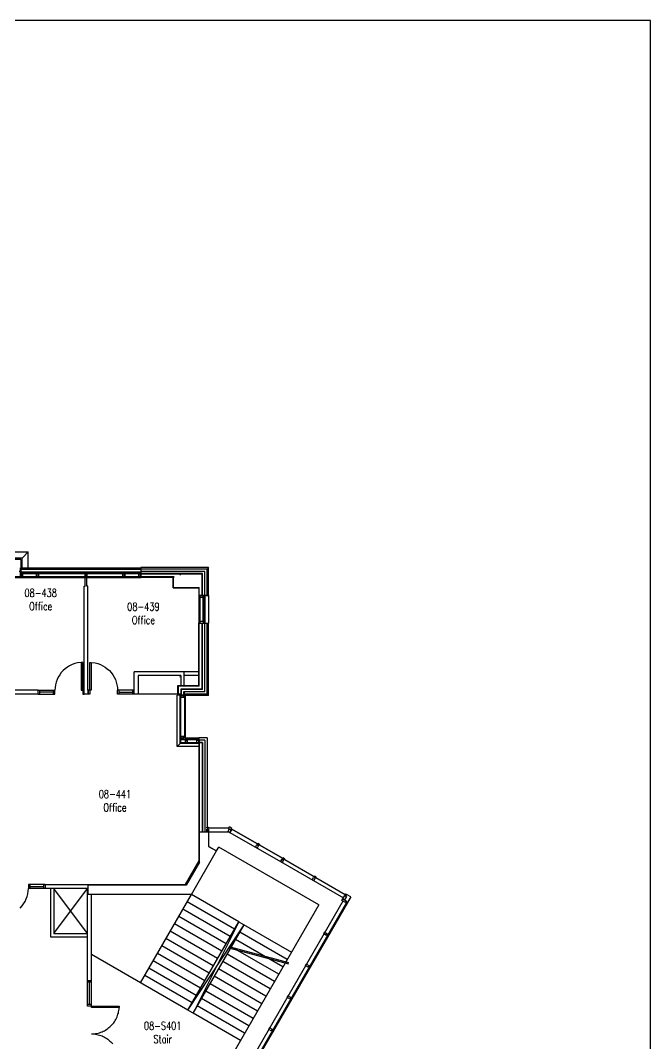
# Model space of a CAD drawing. Extents: x 11182 to 734459, y -1391328 to 152085.
# Drawn here: x 598476 to 619216, y -843346 to -809666 of the extents above; entities that cross this region are included whole.
import ezdxf
from ezdxf.enums import TextEntityAlignment as Align

# ---------------------------------------------------------------- set-up
doc = ezdxf.new("R2010")
doc.units = 0
doc.header["$LTSCALE"] = 500
doc.header["$MEASUREMENT"] = 0
doc.layers.add('0_Defpoints', color=106, linetype='CONTINUOUS', plot=False)
for name, color, linetype in [('0_room_data', 7, 'CONTINUOUS'), ('1_Wall_Exist', 251, 'CONTINUOUS'), ('3_Text', 7, 'CONTINUOUS')]:
    doc.layers.add(name, color=color, linetype=linetype)
doc.styles.add('1_200', font='simplex.shx', dxfattribs={"width": 0.75, "height": 460})

# ---------------------------------------------------------------- blocks, each defined once
blk = doc.blocks.new('room_data')
at = {"layer": '3_Text', "style": '1_200', "width": 0.75}
for tag, p in [('ROOMNUM', (0, 0)), ('ROOMUSE', (0, -575))]:
    blk.add_attdef(tag, text='', height=345, dxfattribs=at).set_placement(p, align=Align.MIDDLE_CENTER)

msp = doc.modelspace()

# ---------------------------------------------------------------- linework, layer by layer
at = {"layer": '0_Defpoints'}
msp.add_lwpolyline([(517676, -809666), (517676, -875369), (619216, -875369), (619216, -809666)], close=True, dxfattribs=at)
at = {"layer": '1_Wall_Exist'}
for p, q in [((596333, -827155), (598733, -827155)), ((598733, -827155), (598533, -827362)), ((598733, -827681), (598733, -827155)), ((598533, -827362), (596533, -827362)), ((598483, -827412), (596583, -827412)), ((598483, -827412), (598483, -827999)), ((598533, -827681), (598533, -827362)), ((598433, -827791), (598483, -827791)), ((598482, -827681), (602435, -827681)), ((598482, -827999), (598482, -827681)), ((598482, -827731), (602435, -827731)), ((602435, -827825), (598482, -827825)), ((598482, -827838), (598484, -827838)), ((598484, -827835), (598484, -827825)), ((598484, -827835), (598489, -827830)), ((598489, -827830), (598489, -827838)), ((598489, -827838), (598492, -827838)), ((598492, -827838), (598492, -827843)), ((598509, -827835), (598520, -827835)), ((598509, -827840), (598509, -827835)), ((598512, -827840), (598512, -827835)), ((598517, -827840), (598517, -827835)), ((598520, -827835), (598520, -827840)), ((598537, -827838), (598540, -827838)), ((598537, -827843), (598537, -827838)), ((598540, -827830), (598545, -827835)), ((598540, -827838), (598540, -827830)), ((598545, -827825), (598545, -827835)), ((598547, -827838), (598545, -827845)), ((598545, -827838), (598547, -827838)), ((598547, -827840), (598547, -827825)), ((598547, -827838), (598550, -827850)), ((599002, -827838), (598999, -827850)), ((599004, -827845), (599004, -827825)), ((599004, -827838), (599007, -827838)), ((599007, -827835), (599007, -827825)), ((599007, -827835), (599012, -827830)), ((599012, -827830), (599012, -827838)), ((599012, -827838), (599015, -827838)), ((599015, -827838), (599015, -827843)), ((599032, -827835), (599042, -827835)), ((599032, -827840), (599032, -827835)), ((599035, -827840), (599035, -827835)), ((599040, -827840), (599040, -827835)), ((599042, -827835), (599042, -827840)), ((599060, -827838), (599063, -827838)), ((599060, -827843), (599060, -827838)), ((599063, -827830), (599068, -827835)), ((599063, -827838), (599063, -827830)), ((599068, -827825), (599068, -827835)), ((599070, -827838), (599068, -827845)), ((599068, -827838), (599070, -827838)), ((599070, -827840), (599070, -827825)), ((599070, -827838), (599073, -827850)), ((600598, -827838), (600596, -827850)), ((600598, -827840), (600598, -827825)), ((600598, -827838), (600601, -827845)), ((600601, -827838), (600598, -827838)), ((600601, -827825), (600601, -827835)), ((600606, -827830), (600601, -827835)), ((600606, -827838), (600606, -827830)), ((600609, -827838), (600606, -827838)), ((600609, -827843), (600609, -827838)), ((600626, -827835), (600626, -827840)), ((600636, -827835), (600626, -827835)), ((600629, -827840), (600629, -827835)), ((600633, -827985), (600633, -827813)), ((600634, -827840), (600634, -827835)), ((600636, -827840), (600636, -827835)), ((600654, -827838), (600654, -827843)), ((600657, -827838), (600654, -827838)), ((600657, -827830), (600657, -827838)), ((600662, -827835), (600657, -827830)), ((600662, -827835), (600662, -827825)), ((600664, -827838), (600662, -827838)), ((600664, -827845), (600664, -827825)), ((600664, -827838), (600667, -827850)), ((601846, -827838), (601843, -827850)), ((601846, -827840), (601846, -827825)), ((601846, -827838), (601849, -827845)), ((601849, -827838), (601846, -827838)), ((601849, -827825), (601849, -827835)), ((601854, -827830), (601849, -827835)), ((601854, -827838), (601854, -827830)), ((601856, -827838), (601854, -827838)), ((601856, -827843), (601856, -827838)), ((601874, -827835), (601874, -827840)), ((601884, -827835), (601874, -827835)), ((601876, -827840), (601876, -827835)), ((601881, -827840), (601881, -827835)), ((601884, -827840), (601884, -827835)), ((601902, -827838), (601902, -827843)), ((601904, -827838), (601902, -827838)), ((601904, -827830), (601904, -827838)), ((601909, -827835), (601904, -827830)), ((601909, -827835), (601909, -827825)), ((601912, -827838), (601909, -827838)), ((601912, -827845), (601912, -827825)), ((601914, -827838), (601917, -827850)), ((602369, -827838), (602366, -827850)), ((602369, -827840), (602369, -827825)), ((602369, -827838), (602371, -827845)), ((602371, -827838), (602369, -827838)), ((602371, -827825), (602371, -827835)), ((602376, -827830), (602371, -827835)), ((602376, -827838), (602376, -827830)), ((602379, -827838), (602376, -827838)), ((602379, -827843), (602379, -827838)), ((602397, -827835), (602397, -827840)), ((602407, -827835), (602397, -827835)), ((602399, -827840), (602399, -827835)), ((602404, -827840), (602404, -827835)), ((602407, -827840), (602407, -827835)), ((602425, -827838), (602425, -827843)), ((602427, -827838), (602425, -827838)), ((602427, -827830), (602427, -827838)), ((602432, -827835), (602427, -827830)), ((602432, -827835), (602432, -827825)), ((602435, -827838), (602432, -827838)), ((604669, -827677), (602433, -827677)), ((604619, -827727), (602433, -827727)), ((604544, -827802), (602433, -827802)), ((602435, -827681), (602435, -827999)), ((604544, -828593), (604544, -827802)), ((604669, -827677), (604619, -827727)), ((604619, -828593), (604619, -827727)), ((604669, -828593), (604669, -827677)), ((598483, -827983), (596583, -827983)), ((597592, -827999), (598483, -827999)), ((598487, -827845), (598482, -827845)), ((598482, -827881), (598507, -827881)), ((602435, -827977), (598482, -827977)), ((598482, -827999), (602435, -827999)), ((598484, -827840), (598484, -827843)), ((598489, -827840), (598484, -827840)), ((598484, -827843), (598487, -827843)), ((598487, -827863), (598484, -827866)), ((598484, -827863), (598487, -827863)), ((598484, -827871), (598484, -827863)), ((598484, -827868), (598489, -827866)), ((598492, -827868), (598484, -827868)), ((598484, -827871), (598487, -827871)), ((598487, -827873), (598484, -827871)), ((598484, -827878), (598487, -827878)), ((598484, -827883), (598484, -827886)), ((598487, -827883), (598484, -827883)), ((598487, -827886), (598484, -827883)), ((598484, -827886), (598489, -827886)), ((598484, -827888), (598484, -827975)), ((598492, -827888), (598484, -827888)), ((598484, -827975), (598492, -827975)), ((598487, -827843), (598487, -827845)), ((598487, -827871), (598487, -827886)), ((598492, -827883), (598487, -827881)), ((598489, -827843), (598489, -827840)), ((598540, -827843), (598489, -827843)), ((598489, -827863), (598502, -827863)), ((598489, -827866), (598489, -827863)), ((598489, -827886), (598489, -827881)), ((598492, -827866), (598492, -827868)), ((598499, -827866), (598492, -827866)), ((598492, -827881), (598492, -827883)), ((598492, -827886), (598492, -827888)), ((598507, -827886), (598492, -827886)), ((598492, -827972), (598497, -827972)), ((598492, -827975), (598492, -827972)), ((598497, -827972), (598497, -827975)), ((598497, -827975), (598532, -827975)), ((598499, -827878), (598499, -827866)), ((598504, -827881), (598499, -827878)), ((598502, -827863), (598502, -827878)), ((598502, -827878), (598504, -827881)), ((598507, -827840), (598522, -827840)), ((598507, -827843), (598507, -827840)), ((598507, -827845), (598522, -827843)), ((598507, -827881), (598507, -827845)), ((598532, -827850), (598507, -827850)), ((598507, -827888), (598507, -827886)), ((598509, -827888), (598507, -827888)), ((598509, -827866), (598514, -827871)), ((598509, -827881), (598509, -827866)), ((598520, -827881), (598509, -827881)), ((598509, -827883), (598509, -827888)), ((598520, -827883), (598509, -827883)), ((598512, -827850), (598512, -827861)), ((598512, -827861), (598514, -827868)), ((598514, -827868), (598517, -827861)), ((598514, -827871), (598520, -827866)), ((598517, -827861), (598517, -827850)), ((598520, -827866), (598520, -827881)), ((598520, -827888), (598520, -827883)), ((598522, -827888), (598520, -827888)), ((598522, -827840), (598522, -827881)), ((598522, -827861), (598525, -827861)), ((598525, -827868), (598522, -827868)), ((598522, -827878), (598532, -827878)), ((598522, -827881), (598540, -827881)), ((598522, -827886), (598522, -827888)), ((598537, -827886), (598522, -827886)), ((598525, -827861), (598525, -827868)), ((598532, -827878), (598532, -827850)), ((598532, -827972), (598537, -827972)), ((598532, -827975), (598532, -827972)), ((598535, -827845), (598535, -827881)), ((598994, -827850), (598535, -827850)), ((598535, -827858), (598555, -827855)), ((598555, -827868), (598535, -827868)), ((598535, -827876), (599015, -827876)), ((598537, -827888), (598537, -827886)), ((598542, -827888), (598537, -827888)), ((598537, -827972), (598537, -827975)), ((598537, -827975), (598542, -827975)), ((598540, -827840), (598540, -827843)), ((598545, -827840), (598540, -827840)), ((598540, -827855), (598540, -827868)), ((598540, -827881), (598540, -827886)), ((598540, -827886), (598545, -827886)), ((598542, -827843), (598545, -827843)), ((598542, -827845), (598542, -827843)), ((598545, -827845), (598542, -827845)), ((598542, -827881), (598545, -827881)), ((598542, -827883), (598542, -827881)), ((598545, -827883), (598542, -827883)), ((598542, -827975), (598542, -827888)), ((598545, -827843), (598545, -827840)), ((598545, -827881), (598545, -827977)), ((598547, -827888), (598550, -827876)), ((598547, -827886), (598547, -827888)), ((598994, -827850), (599015, -827850)), ((599015, -827858), (598994, -827855)), ((598994, -827868), (599015, -827868)), ((599002, -827888), (598999, -827876)), ((599010, -827845), (599004, -827845)), ((599004, -827881), (599030, -827881)), ((599004, -827977), (599004, -827881)), ((599007, -827840), (599007, -827843)), ((599012, -827840), (599007, -827840)), ((599007, -827843), (599010, -827843)), ((599007, -827878), (599010, -827878)), ((599007, -827883), (599007, -827886)), ((599010, -827883), (599007, -827883)), ((599010, -827886), (599007, -827883)), ((599007, -827886), (599012, -827886)), ((599007, -827888), (599007, -827975)), ((599015, -827888), (599007, -827888)), ((599007, -827975), (599015, -827975)), ((599010, -827843), (599010, -827845)), ((599010, -827873), (599010, -827886)), ((599015, -827883), (599010, -827881)), ((599012, -827843), (599012, -827840)), ((599063, -827843), (599012, -827843)), ((599012, -827886), (599012, -827881)), ((599015, -827881), (599015, -827883)), ((599015, -827886), (599015, -827888)), ((599030, -827886), (599015, -827886)), ((599015, -827972), (599020, -827972)), ((599015, -827975), (599015, -827972)), ((599017, -827876), (599017, -827881)), ((599020, -827878), (599020, -827850)), ((599030, -827878), (599020, -827878)), ((599020, -827972), (599020, -827975)), ((599020, -827975), (599055, -827975)), ((599027, -827881), (599022, -827878)), ((599025, -827878), (599027, -827881)), ((599030, -827840), (599045, -827840)), ((599030, -827843), (599030, -827840)), ((599030, -827845), (599045, -827843)), ((599030, -827881), (599030, -827845)), ((599055, -827850), (599030, -827850)), ((599030, -827888), (599030, -827886)), ((599032, -827888), (599030, -827888)), ((599032, -827866), (599037, -827871)), ((599032, -827881), (599032, -827866)), ((599042, -827881), (599032, -827881)), ((599032, -827883), (599032, -827888)), ((599042, -827883), (599032, -827883)), ((599035, -827850), (599035, -827861)), ((599035, -827861), (599037, -827868)), ((599037, -827868), (599040, -827861)), ((599037, -827871), (599042, -827866)), ((599040, -827861), (599040, -827850)), ((599042, -827866), (599042, -827881)), ((599042, -827888), (599042, -827883)), ((599045, -827888), (599042, -827888)), ((599045, -827840), (599045, -827881)), ((599045, -827861), (599048, -827861)), ((599048, -827868), (599045, -827868)), ((599045, -827878), (599055, -827878)), ((599045, -827881), (599063, -827881)), ((599045, -827886), (599045, -827888)), ((599060, -827886), (599045, -827886)), ((599048, -827861), (599048, -827868)), ((599055, -827878), (599055, -827850)), ((599055, -827972), (599060, -827972)), ((599055, -827975), (599055, -827972)), ((599058, -827845), (599058, -827881)), ((599078, -827850), (599058, -827850)), ((599058, -827858), (599078, -827855)), ((599078, -827868), (599058, -827868)), ((599058, -827876), (599078, -827876)), ((599060, -827888), (599060, -827886)), ((599065, -827888), (599060, -827888)), ((599060, -827972), (599060, -827975)), ((599060, -827975), (599065, -827975)), ((599063, -827840), (599063, -827843)), ((599068, -827840), (599063, -827840)), ((599063, -827855), (599063, -827868)), ((599063, -827881), (599063, -827886)), ((599063, -827886), (599068, -827886)), ((599065, -827843), (599068, -827843)), ((599065, -827845), (599065, -827843)), ((599068, -827845), (599065, -827845)), ((599065, -827881), (599068, -827881)), ((599065, -827883), (599065, -827881)), ((599068, -827883), (599065, -827883)), ((599065, -827975), (599065, -827888)), ((599068, -827843), (599068, -827840)), ((599068, -827881), (599068, -827977)), ((599070, -827888), (599073, -827876)), ((599070, -827886), (599070, -827888)), ((600611, -827850), (599079, -827850)), ((599079, -827876), (600611, -827876)), ((600584, -827916), (600685, -827916)), ((600611, -827858), (600591, -827855)), ((600591, -827868), (600611, -827868)), ((600598, -827888), (600596, -827876)), ((600598, -827886), (600598, -827888)), ((600601, -827840), (600606, -827840)), ((600601, -827843), (600601, -827840)), ((600604, -827843), (600601, -827843)), ((600601, -827845), (600604, -827845)), ((600601, -827881), (600601, -827977)), ((600604, -827881), (600601, -827881)), ((600601, -827883), (600604, -827883)), ((600606, -827886), (600601, -827886)), ((600602, -828286), (600602, -827981)), ((600604, -827845), (600604, -827843)), ((600604, -827883), (600604, -827881)), ((600604, -827888), (600609, -827888)), ((600604, -827975), (600604, -827888)), ((600609, -827975), (600604, -827975)), ((600606, -827840), (600606, -827843)), ((600606, -827843), (600657, -827843)), ((600606, -827855), (600606, -827868)), ((600606, -827881), (600606, -827886)), ((600624, -827881), (600606, -827881)), ((600609, -827886), (600624, -827886)), ((600609, -827888), (600609, -827886)), ((600609, -827972), (600609, -827975)), ((600614, -827972), (600609, -827972)), ((600611, -827845), (600611, -827881)), ((600614, -827850), (600649, -827850)), ((600614, -827878), (600614, -827850)), ((600624, -827878), (600614, -827878)), ((600614, -827975), (600614, -827972)), ((600649, -827975), (600614, -827975)), ((600621, -827861), (600621, -827868)), ((600624, -827861), (600621, -827861)), ((600621, -827868), (600624, -827868)), ((600624, -827840), (600624, -827881)), ((600639, -827840), (600624, -827840)), ((600639, -827845), (600624, -827843)), ((600624, -827886), (600624, -827888)), ((600624, -827888), (600626, -827888)), ((600631, -827871), (600626, -827866)), ((600626, -827866), (600626, -827881)), ((600626, -827881), (600636, -827881)), ((600626, -827883), (600636, -827883)), ((600626, -827888), (600626, -827883)), ((600629, -827861), (600629, -827850)), ((600631, -827868), (600629, -827861)), ((600634, -827861), (600631, -827868)), ((600636, -827866), (600631, -827871)), ((600634, -827850), (600634, -827861)), ((600636, -827881), (600636, -827866)), ((600636, -827883), (600636, -827888)), ((600636, -827888), (600639, -827888)), ((600639, -827843), (600639, -827840)), ((600639, -827881), (600639, -827845)), ((600639, -827850), (600639, -827861)), ((600639, -827861), (600642, -827861)), ((600642, -827868), (600639, -827868)), ((600639, -827868), (600639, -827878)), ((600639, -827878), (600649, -827878)), ((600664, -827881), (600639, -827881)), ((600639, -827886), (600654, -827886)), ((600639, -827888), (600639, -827886)), ((600642, -827861), (600642, -827868)), ((600649, -827878), (600649, -827850)), ((600649, -827972), (600649, -827975)), ((600654, -827972), (600649, -827972)), ((600652, -827845), (600652, -827881)), ((602382, -827850), (600652, -827850)), ((600652, -827858), (600672, -827855)), ((600672, -827868), (600652, -827868)), ((600652, -827876), (602382, -827876)), ((600654, -827883), (600659, -827881)), ((600654, -827881), (600654, -827883)), ((600654, -827886), (600654, -827888)), ((600654, -827888), (600662, -827888)), ((600654, -827975), (600654, -827972)), ((600662, -827975), (600654, -827975)), ((600657, -827840), (600662, -827840)), ((600657, -827843), (600657, -827840)), ((600657, -827855), (600657, -827868)), ((600657, -827886), (600657, -827881)), ((600662, -827886), (600657, -827886)), ((600659, -827843), (600659, -827845)), ((600662, -827843), (600659, -827843)), ((600659, -827845), (600664, -827845)), ((600659, -827881), (600659, -827886)), ((600662, -827883), (600659, -827883)), ((600659, -827886), (600662, -827883)), ((600662, -827840), (600662, -827843)), ((600662, -827883), (600662, -827886)), ((600662, -827888), (600662, -827975)), ((600664, -827888), (600667, -827876)), ((600664, -827977), (600664, -827881)), ((600664, -828286), (600664, -827981)), ((601859, -827858), (601838, -827855)), ((601838, -827868), (601859, -827868)), ((601846, -827888), (601843, -827876)), ((601846, -827886), (601846, -827888)), ((601849, -827840), (601854, -827840)), ((601849, -827843), (601849, -827840)), ((601851, -827843), (601849, -827843)), ((601849, -827845), (601851, -827845)), ((601849, -827881), (601849, -827977)), ((601851, -827881), (601849, -827881)), ((601849, -827883), (601851, -827883)), ((601854, -827886), (601849, -827886)), ((601851, -827845), (601851, -827843)), ((601851, -827883), (601851, -827881)), ((601851, -827888), (601856, -827888)), ((601851, -827975), (601851, -827888)), ((601856, -827975), (601851, -827975)), ((601854, -827840), (601854, -827843)), ((601854, -827843), (601904, -827843)), ((601854, -827855), (601854, -827868)), ((601854, -827881), (601854, -827886)), ((601871, -827881), (601854, -827881)), ((601856, -827886), (601871, -827886)), ((601856, -827888), (601856, -827886)), ((601856, -827972), (601856, -827975)), ((601861, -827972), (601856, -827972)), ((601859, -827845), (601859, -827881)), ((601861, -827878), (601861, -827850)), ((601871, -827878), (601861, -827878)), ((601861, -827975), (601861, -827972)), ((601897, -827975), (601861, -827975)), ((601869, -827861), (601869, -827868)), ((601871, -827861), (601869, -827861)), ((601869, -827868), (601871, -827868)), ((601887, -827840), (601871, -827840)), ((601871, -827840), (601871, -827881)), ((601887, -827845), (601871, -827843)), ((601871, -827886), (601871, -827888)), ((601871, -827888), (601874, -827888)), ((601879, -827871), (601874, -827866)), ((601874, -827866), (601874, -827881)), ((601874, -827881), (601884, -827881)), ((601874, -827883), (601884, -827883)), ((601874, -827888), (601874, -827883)), ((601876, -827861), (601876, -827850)), ((601879, -827868), (601876, -827861)), ((601881, -827861), (601879, -827868)), ((601884, -827866), (601879, -827871)), ((601881, -827850), (601881, -827861)), ((601884, -827881), (601884, -827866)), ((601884, -827883), (601884, -827888)), ((601884, -827888), (601887, -827888)), ((601887, -827843), (601887, -827840)), ((601887, -827881), (601887, -827845)), ((601887, -827878), (601897, -827878)), ((601912, -827881), (601887, -827881)), ((601887, -827886), (601902, -827886)), ((601887, -827888), (601887, -827886)), ((601889, -827881), (601894, -827878)), ((601892, -827878), (601889, -827881)), ((601897, -827878), (601897, -827850)), ((601897, -827972), (601897, -827975)), ((601902, -827972), (601897, -827972)), ((601899, -827876), (601899, -827881)), ((601902, -827858), (601922, -827855)), ((601922, -827868), (601902, -827868)), ((601902, -827883), (601907, -827881)), ((601902, -827881), (601902, -827883)), ((601902, -827886), (601902, -827888)), ((601902, -827888), (601909, -827888)), ((601902, -827975), (601902, -827972)), ((601909, -827975), (601902, -827975)), ((601904, -827840), (601909, -827840)), ((601904, -827843), (601904, -827840)), ((601904, -827886), (601904, -827881)), ((601909, -827886), (601904, -827886)), ((601907, -827843), (601907, -827845)), ((601909, -827843), (601907, -827843)), ((601907, -827845), (601912, -827845)), ((601907, -827873), (601907, -827886)), ((601909, -827878), (601907, -827878)), ((601907, -827883), (601909, -827883)), ((601907, -827886), (601909, -827883)), ((601909, -827840), (601909, -827843)), ((601909, -827883), (601909, -827886)), ((601909, -827888), (601909, -827975)), ((601912, -827977), (601912, -827881)), ((601914, -827888), (601917, -827876)), ((602382, -827858), (602361, -827855)), ((602361, -827868), (602382, -827868)), ((602369, -827888), (602366, -827876)), ((602369, -827886), (602369, -827888)), ((602371, -827840), (602376, -827840)), ((602371, -827843), (602371, -827840)), ((602374, -827843), (602371, -827843)), ((602371, -827845), (602374, -827845)), ((602371, -827881), (602371, -827977)), ((602374, -827881), (602371, -827881)), ((602371, -827883), (602374, -827883)), ((602376, -827886), (602371, -827886)), ((602374, -827845), (602374, -827843)), ((602374, -827883), (602374, -827881)), ((602374, -827888), (602379, -827888)), ((602374, -827975), (602374, -827888)), ((602379, -827975), (602374, -827975)), ((602376, -827840), (602376, -827843)), ((602376, -827843), (602427, -827843)), ((602376, -827855), (602376, -827868)), ((602376, -827881), (602376, -827886)), ((602394, -827881), (602376, -827881)), ((602379, -827886), (602394, -827886)), ((602379, -827888), (602379, -827886)), ((602379, -827972), (602379, -827975)), ((602384, -827972), (602379, -827972)), ((602382, -827845), (602382, -827881)), ((602384, -827850), (602409, -827850)), ((602384, -827878), (602384, -827850)), ((602394, -827878), (602384, -827878)), ((602384, -827975), (602384, -827972)), ((602420, -827975), (602384, -827975)), ((602392, -827861), (602392, -827868)), ((602394, -827861), (602392, -827861)), ((602392, -827868), (602394, -827868)), ((602394, -827840), (602394, -827881)), ((602409, -827840), (602394, -827840)), ((602409, -827845), (602394, -827843)), ((602394, -827886), (602394, -827888)), ((602394, -827888), (602397, -827888)), ((602402, -827871), (602397, -827866)), ((602397, -827866), (602397, -827881)), ((602397, -827881), (602407, -827881)), ((602397, -827883), (602407, -827883)), ((602397, -827888), (602397, -827883)), ((602399, -827861), (602399, -827850)), ((602402, -827868), (602399, -827861)), ((602404, -827861), (602402, -827868)), ((602407, -827866), (602402, -827871)), ((602404, -827850), (602404, -827861)), ((602407, -827881), (602407, -827866)), ((602407, -827883), (602407, -827888)), ((602407, -827888), (602409, -827888)), ((602409, -827843), (602409, -827840)), ((602409, -827881), (602409, -827845)), ((602435, -827881), (602409, -827881)), ((602409, -827886), (602425, -827886)), ((602409, -827888), (602409, -827886)), ((602412, -827881), (602417, -827878)), ((602414, -827878), (602412, -827881)), ((602414, -827863), (602414, -827878)), ((602427, -827863), (602414, -827863)), ((602417, -827866), (602425, -827866)), ((602417, -827878), (602417, -827866)), ((602420, -827972), (602420, -827975)), ((602425, -827972), (602420, -827972)), ((602425, -827866), (602425, -827868)), ((602425, -827868), (602432, -827868)), ((602425, -827883), (602430, -827881)), ((602425, -827881), (602425, -827883)), ((602425, -827886), (602425, -827888)), ((602425, -827888), (602432, -827888)), ((602425, -827975), (602425, -827972)), ((602432, -827975), (602425, -827975)), ((602427, -827840), (602432, -827840)), ((602427, -827843), (602427, -827840)), ((602427, -827866), (602427, -827863)), ((602432, -827868), (602427, -827866)), ((602427, -827886), (602427, -827881)), ((602432, -827886), (602427, -827886)), ((602430, -827843), (602430, -827845)), ((602432, -827843), (602430, -827843)), ((602430, -827845), (602435, -827845)), ((602430, -827863), (602432, -827866)), ((602432, -827863), (602430, -827863)), ((602430, -827871), (602430, -827886)), ((602432, -827871), (602430, -827871)), ((602430, -827873), (602432, -827871)), ((602432, -827878), (602430, -827878)), ((602430, -827883), (602432, -827883)), ((602430, -827886), (602432, -827883)), ((602432, -827840), (602432, -827843)), ((602432, -827871), (602432, -827863)), ((602432, -827883), (602432, -827886)), ((602432, -827888), (602432, -827975)), ((604469, -827877), (602433, -827877)), ((604453, -827893), (602433, -827893)), ((603533, -827985), (602433, -827985)), ((603533, -828001), (602433, -828001)), ((603498, -828348), (603498, -827999)), ((603511, -828335), (603511, -827999)), ((603733, -827881), (603733, -827922)), ((604453, -828593), (604453, -827893)), ((604469, -828593), (604469, -827877)), ((600572, -831714), (600572, -828286)), ((600572, -828286), (600602, -828286)), ((600699, -828286), (600664, -828286)), ((600699, -831716), (600699, -828286)), ((603498, -828348), (604347, -828348)), ((603511, -828335), (604363, -828335)), ((604345, -828348), (604345, -828593)), ((604361, -828593), (604361, -828335)), ((604669, -828593), (604345, -828593)), ((604346, -828593), (604346, -829508)), ((604346, -828593), (604670, -828593)), ((604391, -829508), (604391, -828593)), ((604391, -828655), (604486, -828655)), ((604486, -828655), (604486, -828593)), ((604486, -828617), (604518, -828617)), ((604486, -828632), (604518, -828632)), ((604486, -829446), (604486, -828655)), ((604518, -828593), (604518, -828655)), ((604518, -829446), (604518, -828655)), ((604518, -828655), (604543, -828655)), ((604543, -828593), (604543, -829508)), ((604670, -828593), (604670, -829508)), ((604345, -831570), (604345, -829508)), ((604346, -829508), (604670, -829508)), ((604361, -831586), (604361, -829508)), ((604391, -829446), (604486, -829446)), ((604453, -831676), (604453, -829508)), ((604469, -831692), (604469, -829508)), ((604486, -829446), (604486, -829508)), ((604486, -829469), (604518, -829469)), ((604486, -829484), (604518, -829484)), ((604518, -829508), (604518, -829446)), ((604518, -829446), (604543, -829446)), ((604544, -831767), (604544, -829508)), ((604619, -831842), (604619, -829508)), ((604669, -831892), (604669, -829508)), ((600177, -830870), (600095, -830908)), ((600261, -830840), (600177, -830870)), ((600348, -830818), (600261, -830840)), ((600476, -830800), (600348, -830818)), ((600527, -830800), (600476, -830800)), ((600476, -830800), (600476, -831714)), ((600527, -831714), (600527, -830800)), ((600756, -830800), (600806, -830800)), ((600756, -831714), (600756, -830800)), ((600806, -830800), (600934, -830818)), ((600806, -830800), (600806, -831714)), ((600934, -830818), (601021, -830840)), ((601021, -830840), (601106, -830870)), ((601106, -830870), (601187, -830908)), ((599767, -831206), (599721, -831283)), ((599820, -831134), (599767, -831206)), ((599880, -831068), (599820, -831134)), ((599947, -831007), (599880, -831068)), ((600019, -830954), (599947, -831007)), ((600095, -830908), (600019, -830954)), ((601187, -830908), (601263, -830954)), ((601263, -830954), (601335, -831007)), ((601335, -831007), (601402, -831068)), ((601402, -831068), (601462, -831134)), ((601462, -831134), (601515, -831206)), ((601515, -831206), (601562, -831283)), ((602221, -831841), (602221, -831104)), ((604349, -831104), (602221, -831104)), ((603853, -831104), (603853, -831566)), ((599630, -831536), (599617, -831625)), ((599652, -831449), (599630, -831536)), ((599682, -831365), (599652, -831449)), ((599721, -831283), (599682, -831365)), ((601562, -831283), (601600, -831365)), ((601600, -831365), (601630, -831449)), ((601630, -831449), (601652, -831536)), ((601652, -831536), (601665, -831625)), ((603758, -831231), (602348, -831231)), ((602348, -831231), (602348, -831841)), ((603733, -831286), (603733, -831267)), ((603758, -831231), (603758, -831566)), ((604349, -831231), (603853, -831231)), ((599061, -831714), (596022, -831714)), ((599061, -831841), (596022, -831841)), ((599061, -831714), (599111, -831714)), ((599061, -831841), (599061, -831714)), ((599061, -831841), (599111, -831841)), ((599111, -831714), (599561, -831714)), ((599111, -831841), (599111, -831714)), ((599561, -831778), (599111, -831778)), ((599111, -831841), (599561, -831841)), ((599561, -831714), (599612, -831714)), ((599561, -831841), (599561, -831714)), ((599561, -831841), (599612, -831841)), ((599617, -831625), (599612, -831714)), ((599612, -831841), (599612, -831714)), ((600476, -831714), (600527, -831714)), ((600527, -831714), (600578, -831714)), ((600527, -831714), (600527, -831841)), ((600527, -831841), (600578, -831841)), ((600711, -831841), (600573, -831841)), ((600578, -831841), (600578, -831714)), ((600578, -831841), (600578, -831714)), ((600705, -831714), (600705, -831841)), ((600755, -831714), (600705, -831714)), ((600705, -831841), (600705, -831714)), ((600755, -831841), (600705, -831841)), ((600755, -831714), (600755, -831841)), ((600806, -831714), (600756, -831714)), ((601665, -831625), (601670, -831714)), ((601721, -831714), (601670, -831714)), ((601670, -831841), (601670, -831714)), ((601721, -831841), (601670, -831841)), ((602171, -831714), (601721, -831714)), ((601721, -831841), (601721, -831714)), ((601721, -831778), (602171, -831778)), ((602171, -831841), (601721, -831841)), ((602222, -831714), (602171, -831714)), ((602171, -831841), (602171, -831714)), ((602222, -831841), (602171, -831841)), ((603758, -831841), (602221, -831841)), ((602222, -831841), (602222, -831714)), ((604345, -831570), (603647, -831570)), ((603647, -831570), (603647, -831869)), ((604361, -831586), (603663, -831586)), ((603663, -831586), (603663, -831869)), ((604453, -831676), (603753, -831676)), ((603753, -831676), (603753, -831882)), ((604469, -831692), (603769, -831692)), ((603769, -831692), (603769, -831882)), ((604544, -831767), (603844, -831767)), ((603844, -831767), (603844, -831882)), ((603869, -831792), (603869, -831882)), ((604619, -831842), (603869, -831842)), ((604669, -831892), (604619, -831842)), ((603637, -833564), (603637, -831882)), ((603905, -831882), (603647, -831882)), ((603733, -833468), (603733, -831882)), ((603752, -833449), (603752, -831882)), ((603752, -831882), (603847, -831882)), ((603752, -831882), (603752, -831946)), ((603752, -831946), (603847, -831946)), ((603754, -831884), (603842, -831884)), ((603754, -831884), (603754, -831944)), ((603754, -831944), (603843, -831944)), ((603844, -831884), (603847, -831884)), ((603844, -831886), (603854, -831886)), ((603844, -831888), (603846, -831888)), ((603845, -831941), (603846, -831941)), ((603845, -831942), (603854, -831942)), ((603846, -831941), (603846, -831888)), ((603847, -831944), (603846, -831944)), ((603847, -831882), (603847, -831884)), ((603847, -831901), (603847, -831886)), ((603854, -831893), (603847, -831893)), ((603886, -831901), (603847, -831901)), ((603874, -831904), (603847, -831904)), ((603847, -831904), (603847, -831924)), ((603874, -831924), (603847, -831924)), ((603847, -831942), (603847, -831927)), ((603886, -831927), (603847, -831927)), ((603854, -831935), (603847, -831935)), ((603847, -831944), (603847, -831946)), ((603854, -831886), (603854, -831893)), ((603854, -831942), (603854, -831935)), ((603873, -831893), (603860, -831893)), ((603873, -831935), (603860, -831935)), ((603867, -831907), (603874, -831907)), ((603867, -831911), (603880, -831911)), ((603867, -831917), (603880, -831917)), ((603868, -831920), (603874, -831920)), ((603874, -831904), (603874, -831907)), ((603874, -831924), (603874, -831920)), ((603874, -831927), (603874, -833251)), ((603886, -831891), (603879, -831891)), ((603886, -831937), (603879, -831937)), ((603880, -831904), (603880, -831901)), ((603880, -831907), (603880, -831911)), ((603880, -831917), (603880, -831920)), ((603880, -831924), (603880, -831927)), ((603881, -831927), (603881, -833251)), ((603886, -831886), (603887, -831886)), ((603886, -831942), (603886, -831886)), ((603886, -831942), (603887, -831942)), ((603887, -831882), (603905, -831882)), ((603888, -831884), (603887, -831882)), ((603887, -831886), (603894, -831888)), ((603887, -831886), (603887, -831886)), ((603887, -831940), (603887, -831888)), ((603887, -831888), (603889, -831888)), ((603887, -831940), (603894, -831939)), ((603887, -831942), (603894, -831940)), ((603887, -831942), (603887, -831942)), ((603888, -831944), (603887, -831946)), ((603887, -831946), (603905, -831946)), ((603889, -831886), (603888, -831884)), ((603888, -831884), (603903, -831884)), ((603897, -831887), (603888, -831884)), ((603897, -831941), (603888, -831944)), ((603889, -831942), (603888, -831944)), ((603903, -831944), (603888, -831944)), ((603889, -831886), (603894, -831888)), ((603889, -831888), (603894, -831889)), ((603889, -831942), (603894, -831941)), ((603894, -831888), (603894, -831888)), ((603894, -831889), (603897, -831889)), ((603894, -831939), (603897, -831940)), ((603894, -831940), (603894, -831941)), ((603897, -831889), (603897, -831887)), ((603897, -831940), (603897, -831941)), ((603903, -831944), (603903, -831884)), ((603905, -831946), (603905, -831882)), ((604669, -831892), (603905, -831892)), ((603906, -833232), (603906, -831946)), ((603733, -833468), (603637, -833564)), ((604347, -833564), (603637, -833564)), ((604347, -833468), (603733, -833468)), ((603752, -833232), (603847, -833232)), ((603752, -833232), (603752, -833295)), ((603752, -833295), (603847, -833295)), ((604347, -833449), (603752, -833449)), ((603754, -833233), (603842, -833233)), ((603754, -833233), (603754, -833294)), ((603754, -833294), (603843, -833294)), ((604325, -833348), (603756, -833348)), ((603844, -833233), (603847, -833233)), ((603844, -833235), (603854, -833235)), ((603844, -833237), (603846, -833237)), ((603845, -833290), (603846, -833290)), ((603845, -833292), (603854, -833292)), ((603846, -833290), (603846, -833237)), ((603847, -833294), (603846, -833294)), ((603847, -833232), (603847, -833233)), ((603847, -833251), (603847, -833235)), ((603854, -833242), (603847, -833242)), ((603886, -833251), (603847, -833251)), ((603874, -833254), (603847, -833254)), ((603847, -833254), (603847, -833273)), ((603874, -833273), (603847, -833273)), ((603847, -833292), (603847, -833276)), ((603886, -833276), (603847, -833276)), ((603854, -833285), (603847, -833285)), ((603847, -833294), (603847, -833295)), ((603854, -833235), (603854, -833242)), ((603854, -833292), (603854, -833285)), ((603873, -833242), (603860, -833242)), ((603873, -833285), (603860, -833285)), ((603867, -833257), (603874, -833257)), ((603867, -833260), (603880, -833260)), ((603867, -833266), (603880, -833266)), ((603868, -833269), (603874, -833269)), ((603874, -833254), (603874, -833257)), ((603874, -833273), (603874, -833269)), ((603886, -833241), (603879, -833241)), ((603886, -833286), (603879, -833286)), ((603880, -833254), (603880, -833251)), ((603880, -833257), (603880, -833260)), ((603880, -833266), (603880, -833269)), ((603880, -833273), (603880, -833276)), ((603886, -833235), (603887, -833235)), ((603886, -833292), (603886, -833235)), ((603886, -833292), (603887, -833292)), ((603887, -833232), (603905, -833232)), ((603888, -833233), (603887, -833232)), ((603887, -833236), (603887, -833235)), ((603887, -833236), (603894, -833237)), ((603887, -833290), (603887, -833237)), ((603887, -833237), (603889, -833238)), ((603887, -833289), (603894, -833289)), ((603887, -833291), (603894, -833290)), ((603887, -833291), (603887, -833292)), ((603888, -833294), (603887, -833295)), ((603887, -833295), (603905, -833295)), ((603888, -833233), (603903, -833233)), ((603889, -833236), (603888, -833234)), ((603897, -833237), (603888, -833234)), ((603897, -833290), (603888, -833293)), ((603889, -833291), (603888, -833293)), ((603903, -833294), (603888, -833294)), ((603889, -833236), (603894, -833237)), ((603889, -833238), (603894, -833238)), ((603889, -833291), (603894, -833290)), ((603894, -833237), (603894, -833237)), ((603894, -833238), (603897, -833238)), ((603894, -833289), (603897, -833289)), ((603894, -833290), (603894, -833290)), ((603897, -833238), (603897, -833237)), ((603897, -833289), (603897, -833290)), ((603903, -833294), (603903, -833233)), ((603905, -833295), (603905, -833232)), ((603906, -833314), (603906, -833297)), ((603970, -833297), (603906, -833297)), ((603908, -833313), (603906, -833314)), ((603906, -833449), (603906, -833354)), ((603906, -833354), (603908, -833354)), ((603906, -833449), (603970, -833449)), ((603968, -833298), (603908, -833298)), ((603908, -833313), (603908, -833298)), ((603911, -833305), (603908, -833313)), ((603910, -833312), (603908, -833313)), ((603908, -833357), (603908, -833354)), ((603908, -833448), (603908, -833360)), ((603908, -833448), (603968, -833448)), ((603910, -833312), (603911, -833307)), ((603910, -833314), (603912, -833307)), ((603910, -833316), (603910, -833314)), ((603910, -833314), (603910, -833314)), ((603966, -833316), (603910, -833316)), ((603910, -833358), (603910, -833348)), ((603910, -833348), (603917, -833348)), ((603925, -833354), (603910, -833354)), ((603912, -833305), (603911, -833305)), ((603912, -833307), (603911, -833307)), ((603913, -833308), (603912, -833305)), ((603912, -833313), (603913, -833308)), ((603912, -833314), (603912, -833313)), ((603964, -833314), (603912, -833314)), ((603964, -833356), (603912, -833356)), ((603912, -833358), (603912, -833356)), ((603915, -833316), (603915, -833322)), ((603917, -833329), (603917, -833341)), ((603917, -833348), (603917, -833354)), ((603925, -833316), (603925, -833354)), ((603928, -833321), (603925, -833321)), ((603928, -833328), (603928, -833354)), ((603928, -833328), (603931, -833328)), ((603928, -833354), (603948, -833354)), ((603931, -833321), (603935, -833321)), ((603931, -833334), (603931, -833328)), ((603935, -833335), (603935, -833321)), ((603941, -833335), (603941, -833321)), ((603941, -833321), (603944, -833321)), ((603944, -833334), (603944, -833328)), ((603948, -833328), (603944, -833328)), ((603948, -833321), (603951, -833321)), ((603948, -833328), (603948, -833354)), ((603951, -833316), (603951, -833354)), ((603951, -833321), (604303, -833321)), ((603951, -833327), (604303, -833327)), ((603966, -833354), (603951, -833354)), ((603959, -833329), (603959, -833341)), ((603959, -833348), (603959, -833354)), ((603966, -833348), (603959, -833348)), ((603961, -833316), (603961, -833322)), ((603963, -833308), (603964, -833305)), ((603964, -833314), (603963, -833308)), ((603964, -833305), (603965, -833305)), ((603964, -833307), (603965, -833307)), ((603966, -833314), (603964, -833307)), ((603964, -833356), (603964, -833356)), ((603965, -833305), (603968, -833313)), ((603966, -833312), (603965, -833307)), ((603966, -833312), (603968, -833313)), ((603966, -833316), (603966, -833314)), ((603966, -833314), (603966, -833314)), ((603966, -833356), (603966, -833348)), ((603968, -833298), (603968, -833313)), ((603968, -833313), (603970, -833314)), ((603968, -833354), (603968, -833356)), ((603968, -833354), (603970, -833354)), ((603968, -833448), (603968, -833358)), ((604284, -833295), (603970, -833295)), ((603970, -833314), (603970, -833297)), ((603970, -833449), (603970, -833354)), ((604284, -833314), (604284, -833297)), ((604347, -833297), (604284, -833297)), ((604285, -833313), (604284, -833314)), ((604284, -833449), (604284, -833354)), ((604284, -833354), (604285, -833354)), ((604284, -833449), (604347, -833449)), ((604346, -833298), (604285, -833298)), ((604285, -833313), (604285, -833298)), ((604285, -833357), (604285, -833354)), ((604285, -833448), (604285, -833360)), ((604285, -833448), (604346, -833448)), ((604289, -833305), (604286, -833313)), ((604288, -833312), (604286, -833313)), ((604287, -833316), (604287, -833314)), ((604288, -833314), (604287, -833314)), ((604343, -833316), (604287, -833316)), ((604287, -833358), (604287, -833348)), ((604287, -833348), (604294, -833348)), ((604303, -833354), (604287, -833354)), ((604288, -833312), (604289, -833307)), ((604288, -833314), (604289, -833307)), ((604290, -833305), (604289, -833305)), ((604289, -833307), (604289, -833307)), ((604289, -833314), (604290, -833313)), ((604341, -833314), (604289, -833314)), ((604342, -833356), (604289, -833356)), ((604289, -833358), (604289, -833356)), ((604290, -833308), (604290, -833305)), ((604290, -833313), (604290, -833308)), ((604292, -833316), (604292, -833322)), ((604294, -833329), (604294, -833341)), ((604294, -833348), (604294, -833354)), ((604303, -833316), (604303, -833354)), ((604306, -833321), (604303, -833321)), ((604306, -833328), (604306, -833354)), ((604306, -833328), (604309, -833328)), ((604306, -833354), (604325, -833354)), ((604309, -833321), (604312, -833321)), ((604309, -833334), (604309, -833328)), ((604312, -833335), (604312, -833321)), ((604318, -833335), (604318, -833321)), ((604318, -833321), (604321, -833321)), ((604321, -833334), (604321, -833328)), ((604325, -833328), (604321, -833328)), ((604325, -833321), (604328, -833321)), ((604325, -833328), (604325, -833354)), ((604328, -833316), (604328, -833354)), ((604343, -833354), (604328, -833354)), ((604337, -833329), (604337, -833341)), ((604337, -833348), (604337, -833354)), ((604343, -833348), (604337, -833348)), ((604338, -833316), (604338, -833322)), ((604340, -833308), (604341, -833305)), ((604341, -833314), (604340, -833308)), ((604341, -833305), (604342, -833305)), ((604342, -833305), (604345, -833313)), ((604343, -833312), (604342, -833307)), ((604342, -833307), (604342, -833307)), ((604343, -833314), (604342, -833307)), ((604342, -833356), (604342, -833356)), ((604343, -833312), (604345, -833313)), ((604343, -833316), (604343, -833314)), ((604343, -833314), (604343, -833314)), ((604343, -833356), (604343, -833348)), ((604346, -833298), (604346, -833313)), ((604346, -833313), (604347, -833314)), ((604346, -833354), (604346, -833356)), ((604346, -833354), (604347, -833354)), ((604346, -833448), (604346, -833358)), ((604347, -833282), (604347, -837330)), ((604621, -833282), (604347, -833282)), ((604347, -833314), (604347, -833297)), ((604347, -833449), (604347, -833354)), ((604546, -833357), (604347, -833357)), ((604363, -833357), (604363, -836378)), ((604471, -833432), (604363, -833432)), ((604455, -833448), (604363, -833448)), ((604455, -833448), (604455, -836378)), ((604471, -833432), (604471, -836378)), ((604546, -833357), (604546, -836378)), ((604621, -833282), (604621, -836378)), ((604608, -836250), (604608, -836225)), ((604608, -836225), (604670, -836225)), ((604608, -836250), (605331, -836250)), ((604670, -836250), (604608, -836250)), ((604632, -836283), (604632, -836250)), ((604647, -836283), (604647, -836250)), ((604670, -836225), (604670, -836250)), ((605331, -836225), (605331, -836289)), ((605381, -836225), (605331, -836225)), ((605425, -836250), (605381, -836225)), ((605425, -836250), (605393, -836306)), ((604370, -836378), (604676, -836378)), ((604370, -836378), (605340, -836378)), ((604370, -837376), (604370, -836378)), ((604608, -836283), (604670, -836283)), ((604608, -836378), (604608, -836283)), ((604670, -836378), (604608, -836378)), ((604670, -836283), (604670, -836378)), ((604670, -836378), (604670, -836857)), ((604676, -836860), (604676, -836378)), ((605331, -836289), (605307, -836378)), ((605331, -836289), (605364, -836289)), ((605340, -836378), (605369, -836394)), ((605364, -836289), (605393, -836306)), ((605433, -836284), (605369, -836394)), ((605393, -836306), (605369, -836394)), ((605369, -836394), (607036, -837356)), ((605412, -836272), (605433, -836284)), ((605433, -836284), (607099, -837246)), ((607099, -837246), (605433, -836284)), ((604670, -836857), (604930, -837007)), ((604676, -836860), (604930, -837007)), ((604930, -837007), (605005, -836877)), ((608296, -838777), (605005, -836877)), ((606211, -836880), (606259, -836798)), ((606265, -836911), (606211, -836880)), ((606259, -836798), (606312, -836829)), ((606312, -836829), (606265, -836911)), ((606274, -836807), (606290, -836779)), ((606275, -836770), (606287, -836748)), ((606329, -836801), (606275, -836770)), ((606287, -836748), (606341, -836779)), ((606292, -836817), (606308, -836789)), ((606341, -836779), (606329, -836801)), ((604105, -838436), (604930, -837007)), ((607099, -837246), (607036, -837356)), ((607099, -837246), (607112, -837224)), ((607099, -837246), (609168, -838441)), ((607153, -837277), (607099, -837246)), ((607099, -837283), (607115, -837255)), ((607112, -837224), (607166, -837255)), ((607117, -837293), (607133, -837265)), ((607166, -837255), (607153, -837277)), ((604347, -837330), (603895, -838114)), ((604370, -837376), (603932, -838136)), ((607036, -837356), (607083, -837274)), ((607036, -837356), (609104, -838551)), ((607089, -837387), (607036, -837356)), ((607083, -837274), (607137, -837305)), ((607137, -837305), (607089, -837387)), ((608076, -837957), (608123, -837875)), ((608123, -837875), (608177, -837906)), ((608177, -837906), (608129, -837988)), ((608139, -837846), (608152, -837825)), ((608193, -837877), (608139, -837846)), ((608144, -837886), (608160, -837858)), ((608152, -837825), (608206, -837856)), ((608157, -837894), (608173, -837866)), ((608206, -837856), (608193, -837877)), ((598730, -838327), (598735, -838237)), ((598786, -838110), (598735, -838110)), ((598735, -838110), (598735, -838237)), ((598786, -838237), (598735, -838237)), ((599236, -838110), (598786, -838110)), ((598786, -838110), (598786, -838237)), ((598786, -838174), (599236, -838174)), ((599236, -838237), (598786, -838237)), ((599287, -838110), (599236, -838110)), ((599236, -838110), (599236, -838237)), ((599287, -838237), (599236, -838237)), ((599251, -838114), (603895, -838114)), ((600683, -838237), (599251, -838237)), ((599287, -838110), (599287, -838237)), ((599464, -838237), (599464, -839828)), ((599569, -838237), (599569, -839723)), ((599569, -839723), (600683, -838237)), ((600683, -839723), (599569, -838237)), ((600683, -842112), (600683, -838237)), ((603932, -838136), (600708, -838136)), ((600708, -838436), (600708, -838136)), ((608129, -837988), (608076, -837957)), ((598627, -838668), (598666, -838587)), ((598666, -838587), (598696, -838502)), ((598696, -838502), (598717, -838415)), ((598717, -838415), (598730, -838327)), ((604105, -838436), (600708, -838436)), ((600807, -838436), (600807, -841277)), ((602425, -841346), (604105, -838436)), ((605664, -839336), (604105, -838436)), ((609346, -838514), (605123, -845828)), ((609055, -838638), (609152, -838469)), ((609086, -838584), (609201, -838651)), ((609206, -838500), (609139, -838615)), ((609152, -838469), (609206, -838500)), ((609168, -838441), (609181, -838419)), ((609222, -838472), (609168, -838441)), ((609173, -838481), (609189, -838452)), ((609181, -838419), (609235, -838450)), ((609185, -838488), (609202, -838460)), ((609346, -838514), (609220, -838733)), ((609235, -838450), (609222, -838472)), ((609346, -838514), (609235, -838450)), ((598467, -838884), (598528, -838817)), ((598528, -838817), (598581, -838745)), ((598581, -838745), (598627, -838668)), ((605384, -839821), (603825, -838921)), ((605524, -839578), (603965, -838678)), ((608296, -838777), (605462, -843685)), ((609088, -838657), (606004, -843998)), ((609198, -838721), (606114, -844062)), ((609170, -838704), (609055, -838638)), ((609201, -838651), (609170, -838704)), ((609182, -838684), (609210, -838700)), ((609189, -838671), (609217, -838687)), ((609198, -838720), (609229, -838667)), ((609220, -838733), (609198, -838720)), ((609229, -838667), (609251, -838679)), ((605244, -840063), (603685, -839163)), ((605104, -840306), (603545, -839406)), ((603984, -842246), (605664, -839336)), ((603984, -842246), (605837, -839436)), ((605664, -839336), (604157, -842345)), ((604157, -842345), (605837, -839436)), ((605664, -839336), (607396, -840336)), ((599464, -839828), (600683, -839828)), ((599569, -839723), (600683, -839723)), ((604824, -840791), (603265, -839891)), ((604964, -840548), (603405, -839648)), ((607116, -840821), (605557, -839921)), ((607256, -840578), (605697, -839678)), ((608464, -839737), (608495, -839684)), ((608546, -839785), (608464, -839737)), ((608495, -839684), (608577, -839731)), ((608577, -839731), (608546, -839785)), ((608558, -839764), (608586, -839781)), ((608565, -839751), (608593, -839768)), ((608574, -839801), (608605, -839747)), ((608596, -839814), (608574, -839801)), ((608627, -839760), (608596, -839814)), ((608605, -839747), (608627, -839760)), ((604684, -841033), (603125, -840133)), ((605338, -840156), (607299, -840677)), ((605338, -840195), (607299, -840717)), ((606976, -841063), (605417, -840163)), ((603984, -842246), (600811, -840414)), ((604404, -841518), (602845, -840618)), ((604544, -841276), (602985, -840376)), ((606836, -841306), (605277, -840406)), ((604264, -841761), (602705, -840861)), ((606556, -841791), (604997, -840891)), ((606696, -841548), (605137, -840648)), ((607860, -840783), (607891, -840729)), ((607942, -840831), (607860, -840783)), ((607891, -840729), (607973, -840777)), ((607973, -840777), (607942, -840831)), ((607954, -840810), (607982, -840826)), ((607961, -840797), (607989, -840813)), ((607970, -840847), (608001, -840793)), ((607992, -840859), (607970, -840847)), ((608023, -840806), (607992, -840859)), ((608001, -840793), (608023, -840806)), ((600811, -841277), (600683, -841277)), ((600811, -842112), (600811, -841277)), ((604124, -842003), (602565, -841103)), ((606416, -842033), (604857, -841133)), ((600811, -841327), (600683, -841327)), ((600747, -842062), (600747, -841327)), ((606136, -842518), (604577, -841618)), ((606276, -842276), (604717, -841376)), ((605996, -842761), (604437, -841861)), ((607256, -841829), (607287, -841775)), ((607338, -841876), (607256, -841829)), ((607287, -841775), (607369, -841823)), ((607369, -841823), (607338, -841876)), ((607350, -841856), (607378, -841872)), ((607358, -841843), (607386, -841859)), ((607366, -841893), (607397, -841839)), ((607388, -841905), (607366, -841893)), ((607419, -841851), (607388, -841905)), ((607397, -841839), (607419, -841851)), ((600811, -842062), (600683, -842062)), ((600811, -842112), (600683, -842112)), ((600811, -842164), (600811, -842114)), ((600811, -842114), (601725, -842114)), ((601725, -842164), (600811, -842164)), ((601698, -842341), (601708, -842297)), ((601708, -842297), (601716, -842253)), ((601716, -842253), (601721, -842209)), ((601721, -842209), (601725, -842164)), ((601725, -842114), (601725, -842164)), ((604157, -842345), (603984, -842246)), ((605856, -843003), (604297, -842103)), ((601544, -842662), (601570, -842626)), ((601570, -842626), (601594, -842588)), ((601594, -842588), (601616, -842549)), ((601616, -842549), (601637, -842509)), ((601637, -842509), (601655, -842468)), ((601655, -842468), (601671, -842427)), ((601671, -842427), (601685, -842384)), ((601685, -842384), (601698, -842341)), ((605716, -843246), (604157, -842345)), ((601032, -843002), (601075, -842990)), ((601075, -842990), (601118, -842976)), ((601118, -842976), (601160, -842960)), ((601160, -842960), (601201, -842942)), ((601201, -842942), (601241, -842922)), ((601241, -842922), (601280, -842900)), ((601280, -842900), (601317, -842876)), ((601317, -842876), (601354, -842851)), ((601354, -842851), (601389, -842823)), ((601389, -842823), (601423, -842794)), ((601423, -842794), (601456, -842763)), ((601456, -842763), (601487, -842731)), ((601487, -842731), (601516, -842697)), ((601516, -842697), (601544, -842662)), ((606649, -842880), (606680, -842827)), ((606731, -842928), (606649, -842880)), ((606680, -842827), (606762, -842874)), ((606762, -842874), (606731, -842928)), ((606743, -842907), (606771, -842924)), ((606750, -842894), (606779, -842911)), ((606759, -842944), (606790, -842890)), ((606781, -842957), (606759, -842944)), ((606812, -842903), (606781, -842957)), ((606790, -842890), (606812, -842903)), ((600811, -843027), (600855, -843028)), ((600811, -843029), (600855, -843028)), ((600855, -843028), (600900, -843025)), ((600855, -843028), (600900, -843031)), ((600900, -843025), (600944, -843020)), ((600900, -843031), (600944, -843036)), ((600944, -843020), (600988, -843012)), ((600944, -843036), (600988, -843044)), ((600988, -843012), (601032, -843002)), ((600988, -843044), (601032, -843054)), ((601032, -843054), (601075, -843066)), ((601075, -843066), (601118, -843080)), ((601118, -843080), (601160, -843096)), ((601160, -843096), (601201, -843114)), ((601201, -843114), (601241, -843134)), ((601241, -843134), (601280, -843156)), ((601280, -843156), (601317, -843180)), ((601317, -843180), (601354, -843205)), ((601354, -843205), (601389, -843233)), ((601389, -843233), (601423, -843262)), ((601423, -843262), (601456, -843293)), ((601456, -843293), (601487, -843325)), ((601487, -843325), (601516, -843359))]:
    msp.add_line(p, q, dxfattribs=at)
for centre, radius, start, end in [((598485, -827837), 1.77, 222.7094, 135), ((598544, -827837), 1.77, 47.2906, 315), ((599008, -827836), 1.84, 225, 137.2906), ((599067, -827836), 1.7, 45, 312.7094), ((602373, -827837), 1.77, 225, 132.7094), ((602431, -827837), 1.77, 45, 317.2906), ((603846, -831943), 2.62, 96.5819, 272.1211), ((603846, -831943), 1, 95.7106, 275.1944), ((603879, -831906), 2.05, 46.9749, 313.0251), ((603884, -831951), 6.6, 57.9946, 130.6955), ((603846, -833293), 2.62, 96.5819, 272.1211), ((603846, -833293), 1, 95.7106, 275.1944), ((603879, -833255), 2.05, 46.9749, 313.0251), ((603884, -833301), 6.6, 57.9946, 130.6955), ((603930, -833323), 2.05, 136.9749, 43.0251), ((603967, -833356), 2.62, 186.5819, 2.1211), ((603967, -833356), 1, 185.7106, 5.1944), ((603975, -833318), 6.6, 147.9946, 220.6955), ((604307, -833323), 2.05, 136.9749, 43.0251), ((604344, -833356), 2.62, 186.5819, 2.1211), ((604344, -833356), 1, 185.7106, 5.1944), ((604353, -833318), 6.6, 147.9946, 220.6955)]:
    msp.add_arc(centre, radius, start, end, dxfattribs=at)
at = {"layer": '1_Wall_Exist', "extrusion": (0, 0, -1)}
for centre, radius, start, end in [((-600602, -827836), 1.77, 42.7094, 315), ((-600661, -827836), 1.84, 225, 137.2906), ((-601850, -827836), 1.77, 42.7094, 315), ((-601908, -827836), 1.84, 225, 137.2906), ((-603844, -831885), 2.62, 276.5819, 92.1211), ((-603844, -831885), 1, 275.7106, 95.1944), ((-603867, -831914), 6.3, 268.1817, 90), ((-603868, -831914), 3.18, 282.7244, 77.2756), ((-603879, -831922), 2.16, 236.3099, 123.6901), ((-603884, -831877), 6.6, 237.9946, 310.6955), ((-603844, -833234), 2.62, 276.5819, 92.1211), ((-603844, -833234), 1, 275.7106, 95.1944), ((-603867, -833263), 6.3, 268.1817, 90), ((-603868, -833263), 3.18, 282.7244, 77.2756), ((-603879, -833271), 2.16, 236.3099, 123.6901), ((-603884, -833226), 6.6, 237.9946, 310.6955), ((-603901, -833318), 6.6, 147.9946, 220.6955), ((-603909, -833357), 2.62, 186.5819, 2.1211), ((-603909, -833358), 1, 185.7106, 5.1944), ((-603938, -833334), 6.3, 178.1817, 0), ((-603938, -833334), 3.18, 192.7244, 347.2756), ((-603946, -833322), 2.16, 146.3099, 33.6901), ((-604278, -833318), 6.6, 147.9946, 220.6955), ((-604286, -833357), 2.62, 186.5819, 2.1211), ((-604286, -833358), 1, 185.7106, 5.1944), ((-604315, -833334), 6.3, 178.1817, 0), ((-604315, -833334), 3.18, 192.7244, 347.2756), ((-604323, -833322), 2.16, 146.3099, 33.6901)]:
    msp.add_arc(centre, radius, start, end, dxfattribs=at)

# ---------------------------------------------------------------- block references
at = {"layer": '0_room_data', "xscale": 0.7638134445220921, "yscale": 0.7638134445220921, "zscale": 0.7638134445220921}
for p, values in [((599141, -828512), {'ROOMNUM': '08-438', 'ROOMUSE': 'Office'}), ((602523, -828965), {'ROOMNUM': '08-439', 'ROOMUSE': 'Office'}), ((601586, -835133), {'ROOMNUM': '08-441', 'ROOMUSE': 'Office'}), ((603158, -842761), {'ROOMNUM': '08-S401', 'ROOMUSE': 'Stair'})]:
    msp.add_blockref('room_data', p, dxfattribs=at).add_auto_attribs(values)

doc.saveas('drawing.dxf')
